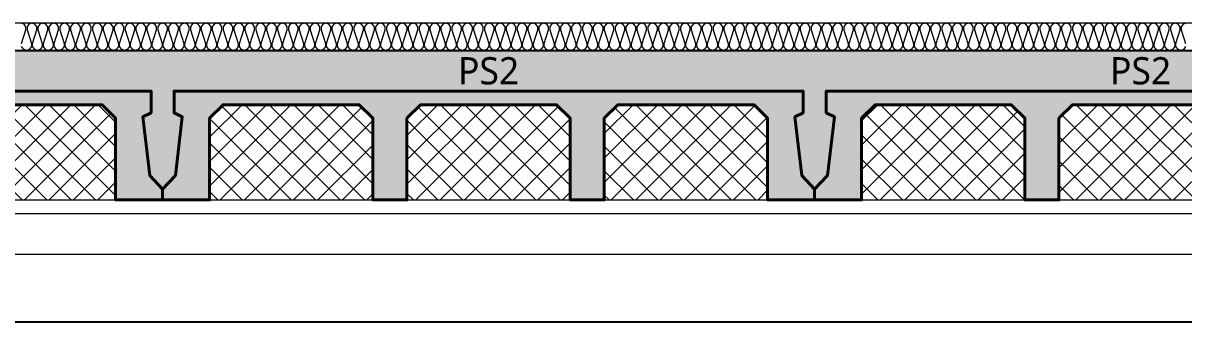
# Model space of a CAD drawing. Header units: millimetres. Extents: x 0 to 420000, y 0 to 297000.
# Drawn here: x 159061 to 163324, y 33150 to 34300 of the extents above; entities that cross this region are included whole.
import ezdxf
from ezdxf.enums import TextEntityAlignment as Align

# ---------------------------------------------------------------- set-up
doc = ezdxf.new("R2010")
doc.units = ezdxf.units.MM
doc.linetypes.add('0731_main_plan$0$form_$0$y-Landschaft$0$_$1$20120914_Verkehrsflächen_Grün$0$20120628_xref - Gammel$1$3_H-GL_F1_U3 - Default$0${ Offset Lines }', pattern=[0])
doc.linetypes.add('CEN', pattern=[62, 60, -1, 0, -1])
for name, color, linetype, lineweight in [('A-AXIS-LINE', 1, 'CEN', 15), ('A-CONC-LIN1', 2, 'Continuous', 40), ('A-CONC-LIN2', 7, 'Continuous', 25), ('A-ELEV-LIN2', 7, 'Continuous', 25), ('A-XXXX-INSL1', 15, 'Continuous', 18), ('A-XXXX-INSL2', 8, 'Continuous', 18)]:
    doc.layers.add(name, color=color, linetype=linetype, lineweight=lineweight)
doc.layers.add('A-CONC-SOLD', color=253, linetype='CEN')
doc.layers.add('A-XXXX-NPLT', color=144, linetype='Continuous', lineweight=15, plot=False)
doc.styles.add('맑은고딕', font='')
doc.styles.get('맑은고딕').set_extended_font_data('Malgun Gothic')

# ---------------------------------------------------------------- blocks, each defined once
blk = doc.blocks.new('axis(211208)')
at = {"layer": 'A-AXIS-LINE', "ltscale": 1000}
blk.add_line((4631788.1, -432118.7), (4955413.1, -432118.7), dxfattribs=at)
blk = doc.blocks.new('PS2')
at = {"layer": 'A-CONC-SOLD'}
h = blk.add_hatch(color=256, dxfattribs=at)
h.dxf.hatch_style = 1
h.paths.add_polyline_path([(1197.5, 0), (-1197.5, 0), (-1197.5, -510), (-1150.5, -460), (-1125, -245), (-1155, -230), (-1155, -150), (1155, -150), (1155, -230), (1125, -245), (1150.5, -460), (1197.5, -510)])
h = blk.add_hatch(color=256, dxfattribs=at)
h.dxf.hatch_style = 1
h.paths.add_polyline_path([(-1150.5, -460), (-1197.5, -510), (-1197.5, -550), (-1025, -550), (-1025, -510), (-1025, -250), (-975, -200), (-475, -200), (-425, -250), (-425, -510), (-425, -550), (-300, -550), (-300, -510), (-300, -250), (-250, -200), (250, -200), (300, -250), (300, -510), (300, -550), (425, -550), (425, -510), (425, -250), (475, -200), (975, -200), (1025, -250), (1025, -510), (1025, -550), (1197.5, -550), (1197.5, -510), (1150.5, -460), (1125, -245), (1155, -230), (1155, -150), (-1155, -150), (-1155, -230), (-1125, -245)])
at = {"layer": 'A-XXXX-INSL2'}
h = blk.add_hatch(dxfattribs=at)
h.set_pattern_fill('ANSI37', color=256, scale=20)
h.set_pattern_definition([(45, (-289951.5, -41968), (-44.90128, 44.90128), []), (135, (-289951.5, -41968), (-44.90128, -44.90128), [])])
h.paths.add_polyline_path([(-975, -200), (-1025, -250), (-1025, -510), (-1025, -550), (-425, -550), (-425, -510), (-425, -250), (-475, -200)])
h.paths.add_polyline_path([(-250, -200), (-300, -250), (-300, -510), (-300, -550), (300, -550), (300, -510), (300, -250), (250, -200)])
h.paths.add_polyline_path([(425, -510), (425, -550), (1025, -550), (1025, -510), (1025, -250), (975, -200), (475, -200), (425, -250)])
at = {"layer": 'A-CONC-LIN1', "color": 2, "linetype": '0731_main_plan$0$form_$0$y-Landschaft$0$_$1$20120914_Verkehrsflächen_Grün$0$20120628_xref - Gammel$1$3_H-GL_F1_U3 - Default$0${ Offset Lines }'}
blk.add_lwpolyline([(-300, -250), (-300, -510), (-300, -510), (-300, -550), (-425, -550), (-425, -510), (-425, -510), (-425, -250), (-475, -200), (-975, -200), (-1025, -250), (-1025, -510), (-1025, -510), (-1025, -550), (-1197.5, -550), (-1197.5, -510), (-1150.5, -460), (-1125, -245), (-1155, -230), (-1155, -150), (1155, -150), (1155, -230), (1125, -245), (1150.5, -460), (1197.5, -510), (1197.5, -550), (1025, -550), (1025, -510), (1025, -510), (1025, -250), (975, -200), (475, -200), (425, -250), (425, -510), (425, -510), (425, -550), (300, -550), (300, -510), (300, -510), (300, -250), (250, -200), (-250, -200)], close=True, dxfattribs=at)
at = {"layer": 'A-CONC-LIN2'}
blk.add_line((-1197.5, 0), (1197.5, 0), dxfattribs=at)
at = {"layer": 'A-XXXX-NPLT'}
for p, q in [((-1025, -550), (-425, -550)), ((-300, -550), (300, -550)), ((425, -550), (1025, -550))]:
    blk.add_line(p, q, dxfattribs=at)
at = {"layer": 'A-XXXX-NPLT', "style": '맑은고딕'}
blk.add_text('PS2', height=100, dxfattribs=at).set_placement((0, -75), align=Align.MIDDLE)
blk = doc.blocks.new('지하2층')
at = {"layer": 'A-ELEV-LIN2'}
blk.add_line((4737823.8, -392368.7), (4727423.8, -392368.7), dxfattribs=at)
at = {"layer": 'A-XXXX-INSL1'}
blk.add_lwpolyline([(4686073.8, -391968.7), (4725973.8, -391968.7), (4725973.8, -392418.7), (4726673.8, -392418.7), (4726673.8, -391968.7), (4734973.8, -391968.7)], dxfattribs=at)
at = {"layer": 'A-XXXX-INSL2'}
blk.add_line((4758623.8, -391268.7), (4681723.8, -391268.7), dxfattribs=at)
for points in [[(4733643.8, -391268.7), (4733632.8, -391272.7), (4733625.8, -391282.7), (4733625.8, -391293.7), (4733641.8, -391343.7)], [(4733641.8, -391354.7), (4733634.8, -391364.7), (4733623.8, -391368.7), (4733612.8, -391364.7), (4733605.8, -391354.7), (4733605.8, -391343.7), (4733621.8, -391293.7), (4733621.8, -391282.7), (4733614.8, -391272.7), (4733603.8, -391268.7), (4733592.8, -391272.7), (4733585.8, -391282.7), (4733585.8, -391293.7), (4733601.8, -391343.7), (4733601.8, -391354.7), (4733594.8, -391364.7), (4733583.8, -391368.7), (4733572.8, -391364.7), (4733565.8, -391354.7), (4733565.8, -391343.7), (4733581.8, -391293.7), (4733581.8, -391282.7), (4733574.8, -391272.7), (4733563.8, -391268.7), (4733552.8, -391272.7), (4733545.8, -391282.7), (4733545.8, -391293.7), (4733561.8, -391343.7), (4733561.8, -391354.7), (4733554.8, -391364.7), (4733543.8, -391368.7), (4733532.8, -391364.7), (4733525.8, -391354.7), (4733525.8, -391343.7), (4733541.8, -391293.7), (4733541.8, -391282.7), (4733534.8, -391272.7), (4733523.8, -391268.7), (4733512.8, -391272.7), (4733505.8, -391282.7), (4733505.8, -391293.7), (4733521.8, -391343.7), (4733521.8, -391354.7), (4733514.8, -391364.7), (4733503.8, -391368.7), (4733492.8, -391364.7), (4733485.8, -391354.7), (4733485.8, -391343.7), (4733501.8, -391293.7), (4733501.8, -391282.7), (4733494.8, -391272.7), (4733483.8, -391268.7), (4733472.8, -391272.7), (4733465.8, -391282.7), (4733465.8, -391293.7), (4733481.8, -391343.7), (4733481.8, -391354.7), (4733474.8, -391364.7), (4733463.8, -391368.7), (4733452.8, -391364.7), (4733445.8, -391354.7), (4733445.8, -391343.7), (4733461.8, -391293.7), (4733461.8, -391282.7), (4733454.8, -391272.7), (4733443.8, -391268.7), (4733432.8, -391272.7), (4733425.8, -391282.7), (4733425.8, -391293.7), (4733441.8, -391343.7), (4733441.8, -391354.7), (4733434.8, -391364.7), (4733423.8, -391368.7), (4733412.8, -391364.7), (4733405.8, -391354.7), (4733405.8, -391343.7), (4733421.8, -391293.7), (4733421.8, -391282.7), (4733414.8, -391272.7), (4733403.8, -391268.7), (4733392.8, -391272.7), (4733385.8, -391282.7), (4733385.8, -391293.7), (4733401.8, -391343.7), (4733401.8, -391354.7), (4733394.8, -391364.7), (4733383.8, -391368.7), (4733372.8, -391364.7), (4733365.8, -391354.7), (4733365.8, -391343.7), (4733381.8, -391293.7), (4733381.8, -391282.7), (4733374.8, -391272.7), (4733363.8, -391268.7), (4733352.8, -391272.7), (4733345.8, -391282.7), (4733345.8, -391293.7), (4733361.8, -391343.7), (4733361.8, -391354.7), (4733354.8, -391364.7), (4733343.8, -391368.7), (4733332.8, -391364.7), (4733325.8, -391354.7), (4733325.8, -391343.7), (4733341.8, -391293.7), (4733341.8, -391282.7), (4733334.8, -391272.7), (4733323.8, -391268.7), (4733312.8, -391272.7), (4733305.8, -391282.7), (4733305.8, -391293.7), (4733321.8, -391343.7), (4733321.8, -391354.7), (4733314.8, -391364.7), (4733303.8, -391368.7), (4733292.8, -391364.7), (4733285.8, -391354.7), (4733285.8, -391343.7), (4733301.8, -391293.7), (4733301.8, -391282.7), (4733294.8, -391272.7), (4733283.8, -391268.7), (4733272.8, -391272.7), (4733265.8, -391282.7), (4733265.8, -391293.7), (4733281.8, -391343.7), (4733281.8, -391354.7), (4733274.8, -391364.7), (4733263.8, -391368.7), (4733252.8, -391364.7), (4733245.8, -391354.7), (4733245.8, -391343.7), (4733261.8, -391293.7), (4733261.8, -391282.7), (4733254.8, -391272.7), (4733243.8, -391268.7), (4733232.8, -391272.7), (4733225.8, -391282.7), (4733225.8, -391293.7), (4733241.8, -391343.7), (4733241.8, -391354.7), (4733234.8, -391364.7), (4733223.8, -391368.7), (4733212.8, -391364.7), (4733205.8, -391354.7), (4733205.8, -391343.7), (4733221.8, -391293.7), (4733221.8, -391282.7), (4733214.8, -391272.7), (4733203.8, -391268.7), (4733192.8, -391272.7), (4733185.8, -391282.7), (4733185.8, -391293.7), (4733201.8, -391343.7), (4733201.8, -391354.7), (4733194.8, -391364.7), (4733183.8, -391368.7), (4733172.8, -391364.7), (4733165.8, -391354.7), (4733165.8, -391343.7), (4733181.8, -391293.7), (4733181.8, -391282.7), (4733174.8, -391272.7), (4733163.8, -391268.7), (4733152.8, -391272.7), (4733145.8, -391282.7), (4733145.8, -391293.7), (4733161.8, -391343.7), (4733161.8, -391354.7), (4733154.8, -391364.7), (4733143.8, -391368.7), (4733132.8, -391364.7), (4733125.8, -391354.7), (4733125.8, -391343.7), (4733141.8, -391293.7), (4733141.8, -391282.7), (4733134.8, -391272.7), (4733123.8, -391268.7), (4733112.8, -391272.7), (4733105.8, -391282.7), (4733105.8, -391293.7), (4733121.8, -391343.7), (4733121.8, -391354.7), (4733114.8, -391364.7), (4733103.8, -391368.7), (4733092.8, -391364.7), (4733085.8, -391354.7), (4733085.8, -391343.7), (4733101.8, -391293.7), (4733101.8, -391282.7), (4733094.8, -391272.7), (4733083.8, -391268.7), (4733072.8, -391272.7), (4733065.8, -391282.7), (4733065.8, -391293.7), (4733081.8, -391343.7), (4733081.8, -391354.7), (4733074.8, -391364.7), (4733063.8, -391368.7), (4733052.8, -391364.7), (4733045.8, -391354.7), (4733045.8, -391343.7), (4733061.8, -391293.7), (4733061.8, -391282.7), (4733054.8, -391272.7), (4733043.8, -391268.7), (4733032.8, -391272.7), (4733025.8, -391282.7), (4733025.8, -391293.7), (4733041.8, -391343.7), (4733041.8, -391354.7), (4733034.8, -391364.7), (4733023.8, -391368.7), (4733012.8, -391364.7), (4733005.8, -391354.7), (4733005.8, -391343.7), (4733021.8, -391293.7), (4733021.8, -391282.7), (4733014.8, -391272.7), (4733003.8, -391268.7), (4732992.8, -391272.7), (4732985.8, -391282.7), (4732985.8, -391293.7), (4733001.8, -391343.7), (4733001.8, -391354.7), (4732994.8, -391364.7), (4732983.8, -391368.7), (4732972.8, -391364.7), (4732965.8, -391354.7), (4732965.8, -391343.7), (4732981.8, -391293.7), (4732981.8, -391282.7), (4732974.8, -391272.7), (4732963.8, -391268.7), (4732952.8, -391272.7), (4732945.8, -391282.7), (4732945.8, -391293.7), (4732961.8, -391343.7), (4732961.8, -391354.7), (4732954.8, -391364.7), (4732943.8, -391368.7), (4732932.8, -391364.7), (4732925.8, -391354.7), (4732925.8, -391343.7), (4732941.8, -391293.7), (4732941.8, -391282.7), (4732934.8, -391272.7), (4732923.8, -391268.7), (4732912.8, -391272.7), (4732905.8, -391282.7), (4732905.8, -391293.7), (4732921.8, -391343.7), (4732921.8, -391354.7), (4732914.8, -391364.7), (4732903.8, -391368.7), (4732892.8, -391364.7), (4732885.8, -391354.7), (4732885.8, -391343.7), (4732901.8, -391293.7), (4732901.8, -391282.7), (4732894.8, -391272.7), (4732883.8, -391268.7), (4732872.8, -391272.7), (4732865.8, -391282.7), (4732865.8, -391293.7), (4732881.8, -391343.7), (4732881.8, -391354.7), (4732874.8, -391364.7), (4732863.8, -391368.7), (4732852.8, -391364.7), (4732845.8, -391354.7), (4732845.8, -391343.7), (4732861.8, -391293.7), (4732861.8, -391282.7), (4732854.8, -391272.7), (4732843.8, -391268.7), (4732832.8, -391272.7), (4732825.8, -391282.7), (4732825.8, -391293.7), (4732841.8, -391343.7), (4732841.8, -391354.7), (4732834.8, -391364.7), (4732823.8, -391368.7), (4732812.8, -391364.7), (4732805.8, -391354.7), (4732805.8, -391343.7), (4732821.8, -391293.7), (4732821.8, -391282.7), (4732814.8, -391272.7), (4732803.8, -391268.7), (4732792.8, -391272.7), (4732785.8, -391282.7), (4732785.8, -391293.7), (4732801.8, -391343.7), (4732801.8, -391354.7), (4732794.8, -391364.7), (4732783.8, -391368.7), (4732772.8, -391364.7), (4732765.8, -391354.7), (4732765.8, -391343.7), (4732781.8, -391293.7), (4732781.8, -391282.7), (4732774.8, -391272.7), (4732763.8, -391268.7), (4732752.8, -391272.7), (4732745.8, -391282.7), (4732745.8, -391293.7), (4732761.8, -391343.7), (4732761.8, -391354.7), (4732754.8, -391364.7), (4732743.8, -391368.7), (4732732.8, -391364.7), (4732725.8, -391354.7), (4732725.8, -391343.7), (4732741.8, -391293.7), (4732741.8, -391282.7), (4732734.8, -391272.7), (4732723.8, -391268.7), (4732712.8, -391272.7), (4732705.8, -391282.7), (4732705.8, -391293.7), (4732721.8, -391343.7), (4732721.8, -391354.7), (4732714.8, -391364.7), (4732703.8, -391368.7), (4732692.8, -391364.7), (4732685.8, -391354.7), (4732685.8, -391343.7), (4732701.8, -391293.7), (4732701.8, -391282.7), (4732694.8, -391272.7), (4732683.8, -391268.7), (4732672.8, -391272.7), (4732665.8, -391282.7), (4732665.8, -391293.7), (4732681.8, -391343.7), (4732681.8, -391354.7), (4732674.8, -391364.7), (4732663.8, -391368.7), (4732652.8, -391364.7), (4732645.8, -391354.7), (4732645.8, -391343.7), (4732661.8, -391293.7), (4732661.8, -391282.7), (4732654.8, -391272.7), (4732643.8, -391268.7), (4732632.8, -391272.7), (4732625.8, -391282.7), (4732625.8, -391293.7), (4732641.8, -391343.7), (4732641.8, -391354.7), (4732634.8, -391364.7), (4732623.8, -391368.7), (4732612.8, -391364.7), (4732605.8, -391354.7), (4732605.8, -391343.7), (4732621.8, -391293.7), (4732621.8, -391282.7), (4732614.8, -391272.7), (4732603.8, -391268.7), (4732592.8, -391272.7), (4732585.8, -391282.7), (4732585.8, -391293.7), (4732601.8, -391343.7), (4732601.8, -391354.7), (4732594.8, -391364.7), (4732583.8, -391368.7), (4732572.8, -391364.7), (4732565.8, -391354.7), (4732565.8, -391343.7), (4732581.8, -391293.7), (4732581.8, -391282.7), (4732574.8, -391272.7), (4732563.8, -391268.7), (4732552.8, -391272.7), (4732545.8, -391282.7), (4732545.8, -391293.7), (4732561.8, -391343.7), (4732561.8, -391354.7), (4732554.8, -391364.7), (4732543.8, -391368.7), (4732532.8, -391364.7), (4732525.8, -391354.7), (4732525.8, -391343.7), (4732541.8, -391293.7), (4732541.8, -391282.7), (4732534.8, -391272.7), (4732523.8, -391268.7), (4732512.8, -391272.7), (4732505.8, -391282.7), (4732505.8, -391293.7), (4732521.8, -391343.7), (4732521.8, -391354.7), (4732514.8, -391364.7), (4732503.8, -391368.7), (4732492.8, -391364.7), (4732485.8, -391354.7), (4732485.8, -391343.7), (4732501.8, -391293.7), (4732501.8, -391282.7), (4732494.8, -391272.7), (4732483.8, -391268.7), (4732472.8, -391272.7), (4732465.8, -391282.7), (4732465.8, -391293.7), (4732481.8, -391343.7), (4732481.8, -391354.7), (4732474.8, -391364.7), (4732463.8, -391368.7), (4732452.8, -391364.7), (4732445.8, -391354.7), (4732445.8, -391343.7), (4732461.8, -391293.7), (4732461.8, -391282.7), (4732454.8, -391272.7), (4732443.8, -391268.7), (4732432.8, -391272.7), (4732425.8, -391282.7), (4732425.8, -391293.7), (4732441.8, -391343.7), (4732441.8, -391354.7), (4732434.8, -391364.7), (4732423.8, -391368.7), (4732412.8, -391364.7), (4732405.8, -391354.7), (4732405.8, -391343.7), (4732421.8, -391293.7), (4732421.8, -391282.7), (4732414.8, -391272.7), (4732403.8, -391268.7), (4732392.8, -391272.7), (4732385.8, -391282.7), (4732385.8, -391293.7), (4732401.8, -391343.7), (4732401.8, -391354.7), (4732394.8, -391364.7), (4732383.8, -391368.7), (4732372.8, -391364.7), (4732365.8, -391354.7), (4732365.8, -391343.7), (4732381.8, -391293.7), (4732381.8, -391282.7), (4732374.8, -391272.7), (4732363.8, -391268.7), (4732352.8, -391272.7), (4732345.8, -391282.7), (4732345.8, -391293.7), (4732361.8, -391343.7), (4732361.8, -391354.7), (4732354.8, -391364.7), (4732343.8, -391368.7), (4732332.8, -391364.7), (4732325.8, -391354.7), (4732325.8, -391343.7), (4732341.8, -391293.7), (4732341.8, -391282.7), (4732334.8, -391272.7), (4732323.8, -391268.7), (4732312.8, -391272.7), (4732305.8, -391282.7), (4732305.8, -391293.7), (4732321.8, -391343.7), (4732321.8, -391354.7), (4732314.8, -391364.7), (4732303.8, -391368.7), (4732292.8, -391364.7), (4732285.8, -391354.7), (4732285.8, -391343.7), (4732301.8, -391293.7), (4732301.8, -391282.7), (4732294.8, -391272.7), (4732283.8, -391268.7), (4732272.8, -391272.7), (4732265.8, -391282.7), (4732265.8, -391293.7), (4732281.8, -391343.7), (4732281.8, -391354.7), (4732274.8, -391364.7), (4732263.8, -391368.7), (4732252.8, -391364.7), (4732245.8, -391354.7), (4732245.8, -391343.7), (4732261.8, -391293.7), (4732261.8, -391282.7), (4732254.8, -391272.7), (4732243.8, -391268.7), (4732232.8, -391272.7), (4732225.8, -391282.7), (4732225.8, -391293.7), (4732241.8, -391343.7), (4732241.8, -391354.7), (4732234.8, -391364.7), (4732223.8, -391368.7), (4732212.8, -391364.7), (4732205.8, -391354.7), (4732205.8, -391343.7), (4732221.8, -391293.7), (4732221.8, -391282.7), (4732214.8, -391272.7), (4732203.8, -391268.7), (4732192.8, -391272.7), (4732185.8, -391282.7), (4732185.8, -391293.7), (4732201.8, -391343.7), (4732201.8, -391354.7), (4732194.8, -391364.7), (4732183.8, -391368.7), (4732172.8, -391364.7), (4732165.8, -391354.7), (4732165.8, -391343.7), (4732181.8, -391293.7), (4732181.8, -391282.7), (4732174.8, -391272.7), (4732163.8, -391268.7), (4732152.8, -391272.7), (4732145.8, -391282.7), (4732145.8, -391293.7), (4732161.8, -391343.7), (4732161.8, -391354.7), (4732154.8, -391364.7), (4732143.8, -391368.7), (4732132.8, -391364.7), (4732125.8, -391354.7), (4732125.8, -391343.7), (4732141.8, -391293.7), (4732141.8, -391282.7), (4732134.8, -391272.7), (4732123.8, -391268.7), (4732112.8, -391272.7), (4732105.8, -391282.7), (4732105.8, -391293.7), (4732121.8, -391343.7), (4732121.8, -391354.7), (4732114.8, -391364.7), (4732103.8, -391368.7), (4732092.8, -391364.7), (4732085.8, -391354.7), (4732085.8, -391343.7), (4732101.8, -391293.7), (4732101.8, -391282.7), (4732094.8, -391272.7), (4732083.8, -391268.7), (4732072.8, -391272.7), (4732065.8, -391282.7), (4732065.8, -391293.7), (4732081.8, -391343.7), (4732081.8, -391354.7), (4732074.8, -391364.7), (4732063.8, -391368.7), (4732052.8, -391364.7), (4732045.8, -391354.7), (4732045.8, -391343.7), (4732061.8, -391293.7), (4732061.8, -391282.7), (4732054.8, -391272.7), (4732043.8, -391268.7), (4732032.8, -391272.7), (4732025.8, -391282.7), (4732025.8, -391293.7), (4732041.8, -391343.7), (4732041.8, -391354.7), (4732034.8, -391364.7), (4732023.8, -391368.7), (4732012.8, -391364.7), (4732005.8, -391354.7), (4732005.8, -391343.7), (4732021.8, -391293.7), (4732021.8, -391282.7), (4732014.8, -391272.7), (4732003.8, -391268.7), (4731992.8, -391272.7), (4731985.8, -391282.7), (4731985.8, -391293.7), (4732001.8, -391343.7), (4732001.8, -391354.7), (4731994.8, -391364.7), (4731983.8, -391368.7), (4731972.8, -391364.7), (4731965.8, -391354.7), (4731965.8, -391343.7), (4731981.8, -391293.7), (4731981.8, -391282.7), (4731974.8, -391272.7), (4731963.8, -391268.7), (4731952.8, -391272.7), (4731945.8, -391282.7), (4731945.8, -391293.7), (4731961.8, -391343.7), (4731961.8, -391354.7), (4731954.8, -391364.7), (4731943.8, -391368.7), (4731932.8, -391364.7), (4731925.8, -391354.7), (4731925.8, -391343.7), (4731941.8, -391293.7), (4731941.8, -391282.7), (4731934.8, -391272.7), (4731923.8, -391268.7), (4731912.8, -391272.7), (4731905.8, -391282.7), (4731905.8, -391293.7), (4731921.8, -391343.7), (4731921.8, -391354.7), (4731914.8, -391364.7), (4731903.8, -391368.7), (4731892.8, -391364.7), (4731885.8, -391354.7), (4731885.8, -391343.7), (4731901.8, -391293.7), (4731901.8, -391282.7), (4731894.8, -391272.7), (4731883.8, -391268.7), (4731872.8, -391272.7), (4731865.8, -391282.7), (4731865.8, -391293.7), (4731881.8, -391343.7), (4731881.8, -391354.7), (4731874.8, -391364.7), (4731863.8, -391368.7), (4731852.8, -391364.7), (4731845.8, -391354.7), (4731845.8, -391343.7), (4731861.8, -391293.7), (4731861.8, -391282.7), (4731854.8, -391272.7), (4731843.8, -391268.7), (4731832.8, -391272.7), (4731825.8, -391282.7), (4731825.8, -391293.7), (4731841.8, -391343.7), (4731841.8, -391354.7), (4731834.8, -391364.7), (4731823.8, -391368.7), (4731812.8, -391364.7), (4731805.8, -391354.7), (4731805.8, -391343.7), (4731821.8, -391293.7), (4731821.8, -391282.7), (4731814.8, -391272.7), (4731803.8, -391268.7), (4731792.8, -391272.7), (4731785.8, -391282.7), (4731785.8, -391293.7), (4731801.8, -391343.7), (4731801.8, -391354.7), (4731794.8, -391364.7), (4731783.8, -391368.7), (4731772.8, -391364.7), (4731765.8, -391354.7), (4731765.8, -391343.7), (4731781.8, -391293.7), (4731781.8, -391282.7), (4731774.8, -391272.7), (4731763.8, -391268.7), (4731752.8, -391272.7), (4731745.8, -391282.7), (4731745.8, -391293.7), (4731761.8, -391343.7), (4731761.8, -391354.7), (4731754.8, -391364.7), (4731743.8, -391368.7), (4731732.8, -391364.7), (4731725.8, -391354.7), (4731725.8, -391343.7), (4731741.8, -391293.7), (4731741.8, -391282.7), (4731734.8, -391272.7), (4731723.8, -391268.7), (4731712.8, -391272.7), (4731705.8, -391282.7), (4731705.8, -391293.7), (4731721.8, -391343.7), (4731721.8, -391354.7), (4731714.8, -391364.7), (4731703.8, -391368.7), (4731692.8, -391364.7), (4731685.8, -391354.7), (4731685.8, -391343.7), (4731701.8, -391293.7), (4731701.8, -391282.7), (4731694.8, -391272.7), (4731683.8, -391268.7), (4731672.8, -391272.7), (4731665.8, -391282.7), (4731665.8, -391293.7), (4731681.8, -391343.7), (4731681.8, -391354.7), (4731674.8, -391364.7), (4731663.8, -391368.7), (4731652.8, -391364.7), (4731645.8, -391354.7), (4731645.8, -391343.7), (4731661.8, -391293.7), (4731661.8, -391282.7), (4731654.8, -391272.7), (4731643.8, -391268.7), (4731632.8, -391272.7), (4731625.8, -391282.7), (4731625.8, -391293.7), (4731641.8, -391343.7), (4731641.8, -391354.7), (4731634.8, -391364.7), (4731623.8, -391368.7), (4731612.8, -391364.7), (4731605.8, -391354.7), (4731605.8, -391343.7), (4731621.8, -391293.7), (4731621.8, -391282.7), (4731614.8, -391272.7), (4731603.8, -391268.7), (4731592.8, -391272.7), (4731585.8, -391282.7), (4731585.8, -391293.7), (4731601.8, -391343.7), (4731601.8, -391354.7), (4731594.8, -391364.7), (4731583.8, -391368.7), (4731572.8, -391364.7), (4731565.8, -391354.7), (4731565.8, -391343.7), (4731581.8, -391293.7), (4731581.8, -391282.7), (4731574.8, -391272.7), (4731563.8, -391268.7), (4731552.8, -391272.7), (4731545.8, -391282.7), (4731545.8, -391293.7), (4731561.8, -391343.7), (4731561.8, -391354.7), (4731554.8, -391364.7), (4731543.8, -391368.7), (4731532.8, -391364.7), (4731525.8, -391354.7), (4731525.8, -391343.7), (4731541.8, -391293.7), (4731541.8, -391282.7), (4731534.8, -391272.7), (4731523.8, -391268.7), (4731512.8, -391272.7), (4731505.8, -391282.7), (4731505.8, -391293.7), (4731521.8, -391343.7), (4731521.8, -391354.7), (4731514.8, -391364.7), (4731503.8, -391368.7), (4731492.8, -391364.7), (4731485.8, -391354.7), (4731485.8, -391343.7), (4731501.8, -391293.7), (4731501.8, -391282.7), (4731494.8, -391272.7), (4731483.8, -391268.7), (4731472.8, -391272.7), (4731465.8, -391282.7), (4731465.8, -391293.7), (4731481.8, -391343.7), (4731481.8, -391354.7), (4731474.8, -391364.7), (4731463.8, -391368.7), (4731452.8, -391364.7), (4731445.8, -391354.7), (4731445.8, -391343.7), (4731461.8, -391293.7), (4731461.8, -391282.7), (4731454.8, -391272.7), (4731443.8, -391268.7), (4731432.8, -391272.7), (4731425.8, -391282.7), (4731425.8, -391293.7), (4731441.8, -391343.7), (4731441.8, -391354.7), (4731434.8, -391364.7), (4731423.8, -391368.7), (4731412.8, -391364.7), (4731405.8, -391354.7), (4731405.8, -391343.7), (4731421.8, -391293.7), (4731421.8, -391282.7), (4731414.8, -391272.7), (4731403.8, -391268.7), (4731392.8, -391272.7), (4731385.8, -391282.7), (4731385.8, -391293.7), (4731401.8, -391343.7), (4731401.8, -391354.7), (4731394.8, -391364.7), (4731383.8, -391368.7), (4731372.8, -391364.7), (4731365.8, -391354.7), (4731365.8, -391343.7), (4731381.8, -391293.7), (4731381.8, -391282.7), (4731374.8, -391272.7), (4731363.8, -391268.7), (4731352.8, -391272.7), (4731345.8, -391282.7), (4731345.8, -391293.7), (4731361.8, -391343.7), (4731361.8, -391354.7), (4731354.8, -391364.7), (4731343.8, -391368.7), (4731332.8, -391364.7), (4731325.8, -391354.7), (4731325.8, -391343.7), (4731341.8, -391293.7), (4731341.8, -391282.7), (4731334.8, -391272.7), (4731323.8, -391268.7), (4731312.8, -391272.7), (4731305.8, -391282.7), (4731305.8, -391293.7), (4731321.8, -391343.7), (4731321.8, -391354.7), (4731314.8, -391364.7), (4731303.8, -391368.7), (4731292.8, -391364.7), (4731285.8, -391354.7), (4731285.8, -391343.7), (4731301.8, -391293.7), (4731301.8, -391282.7), (4731294.8, -391272.7), (4731283.8, -391268.7), (4731272.8, -391272.7), (4731265.8, -391282.7), (4731265.8, -391293.7), (4731281.8, -391343.7), (4731281.8, -391354.7), (4731274.8, -391364.7), (4731263.8, -391368.7), (4731252.8, -391364.7), (4731245.8, -391354.7), (4731245.8, -391343.7), (4731261.8, -391293.7), (4731261.8, -391282.7), (4731254.8, -391272.7), (4731243.8, -391268.7), (4731232.8, -391272.7), (4731225.8, -391282.7), (4731225.8, -391293.7), (4731241.8, -391343.7), (4731241.8, -391354.7), (4731234.8, -391364.7), (4731223.8, -391368.7), (4731212.8, -391364.7), (4731205.8, -391354.7), (4731205.8, -391343.7), (4731221.8, -391293.7), (4731221.8, -391282.7), (4731214.8, -391272.7), (4731203.8, -391268.7), (4731192.8, -391272.7), (4731185.8, -391282.7), (4731185.8, -391293.7), (4731201.8, -391343.7), (4731201.8, -391354.7), (4731194.8, -391364.7), (4731183.8, -391368.7), (4731172.8, -391364.7), (4731165.8, -391354.7), (4731165.8, -391343.7), (4731181.8, -391293.7), (4731181.8, -391282.7), (4731174.8, -391272.7), (4731163.8, -391268.7), (4731152.8, -391272.7), (4731145.8, -391282.7), (4731145.8, -391293.7), (4731161.8, -391343.7), (4731161.8, -391354.7), (4731154.8, -391364.7), (4731143.8, -391368.7), (4731132.8, -391364.7), (4731125.8, -391354.7), (4731125.8, -391343.7), (4731141.8, -391293.7), (4731141.8, -391282.7), (4731134.8, -391272.7), (4731123.8, -391268.7), (4731112.8, -391272.7), (4731105.8, -391282.7), (4731105.8, -391293.7), (4731121.8, -391343.7), (4731121.8, -391354.7), (4731114.8, -391364.7), (4731103.8, -391368.7), (4731092.8, -391364.7), (4731085.8, -391354.7), (4731085.8, -391343.7), (4731101.8, -391293.7), (4731101.8, -391282.7), (4731094.8, -391272.7), (4731083.8, -391268.7), (4731072.8, -391272.7), (4731065.8, -391282.7), (4731065.8, -391293.7), (4731081.8, -391343.7), (4731081.8, -391354.7), (4731074.8, -391364.7), (4731063.8, -391368.7), (4731052.8, -391364.7), (4731045.8, -391354.7), (4731045.8, -391343.7), (4731061.8, -391293.7), (4731061.8, -391282.7), (4731054.8, -391272.7), (4731043.8, -391268.7), (4731032.8, -391272.7), (4731025.8, -391282.7), (4731025.8, -391293.7), (4731041.8, -391343.7), (4731041.8, -391354.7), (4731034.8, -391364.7), (4731023.8, -391368.7), (4731012.8, -391364.7), (4731005.8, -391354.7), (4731005.8, -391343.7), (4731021.8, -391293.7), (4731021.8, -391282.7), (4731014.8, -391272.7), (4731003.8, -391268.7), (4730992.8, -391272.7), (4730985.8, -391282.7), (4730985.8, -391293.7), (4731001.8, -391343.7), (4731001.8, -391354.7), (4730994.8, -391364.7), (4730983.8, -391368.7), (4730972.8, -391364.7), (4730965.8, -391354.7), (4730965.8, -391343.7), (4730981.8, -391293.7), (4730981.8, -391282.7), (4730974.8, -391272.7), (4730963.8, -391268.7), (4730952.8, -391272.7), (4730945.8, -391282.7), (4730945.8, -391293.7), (4730961.8, -391343.7), (4730961.8, -391354.7), (4730954.8, -391364.7), (4730943.8, -391368.7), (4730932.8, -391364.7), (4730925.8, -391354.7), (4730925.8, -391343.7), (4730941.8, -391293.7), (4730941.8, -391282.7), (4730934.8, -391272.7), (4730923.8, -391268.7), (4730912.8, -391272.7), (4730905.8, -391282.7), (4730905.8, -391293.7), (4730921.8, -391343.7), (4730921.8, -391354.7), (4730914.8, -391364.7), (4730903.8, -391368.7), (4730892.8, -391364.7), (4730885.8, -391354.7), (4730885.8, -391343.7), (4730901.8, -391293.7), (4730901.8, -391282.7), (4730894.8, -391272.7), (4730883.8, -391268.7), (4730872.8, -391272.7), (4730865.8, -391282.7), (4730865.8, -391293.7), (4730881.8, -391343.7), (4730881.8, -391354.7), (4730874.8, -391364.7), (4730863.8, -391368.7), (4730852.8, -391364.7), (4730845.8, -391354.7), (4730845.8, -391343.7), (4730861.8, -391293.7), (4730861.8, -391282.7), (4730854.8, -391272.7), (4730843.8, -391268.7), (4730832.8, -391272.7), (4730825.8, -391282.7), (4730825.8, -391293.7), (4730841.8, -391343.7), (4730841.8, -391354.7), (4730834.8, -391364.7), (4730823.8, -391368.7), (4730812.8, -391364.7), (4730805.8, -391354.7), (4730805.8, -391343.7), (4730821.8, -391293.7), (4730821.8, -391282.7), (4730814.8, -391272.7), (4730803.8, -391268.7), (4730792.8, -391272.7), (4730785.8, -391282.7), (4730785.8, -391293.7), (4730801.8, -391343.7), (4730801.8, -391354.7), (4730794.8, -391364.7), (4730783.8, -391368.7), (4730772.8, -391364.7), (4730765.8, -391354.7), (4730765.8, -391343.7), (4730781.8, -391293.7), (4730781.8, -391282.7), (4730774.8, -391272.7), (4730763.8, -391268.7), (4730752.8, -391272.7), (4730745.8, -391282.7), (4730745.8, -391293.7), (4730761.8, -391343.7), (4730761.8, -391354.7), (4730754.8, -391364.7), (4730743.8, -391368.7), (4730732.8, -391364.7), (4730725.8, -391354.7), (4730725.8, -391343.7), (4730741.8, -391293.7), (4730741.8, -391282.7), (4730734.8, -391272.7), (4730723.8, -391268.7), (4730712.8, -391272.7), (4730705.8, -391282.7), (4730705.8, -391293.7), (4730721.8, -391343.7), (4730721.8, -391354.7), (4730714.8, -391364.7), (4730703.8, -391368.7), (4730692.8, -391364.7), (4730685.8, -391354.7), (4730685.8, -391343.7), (4730701.8, -391293.7), (4730701.8, -391282.7), (4730694.8, -391272.7), (4730683.8, -391268.7), (4730672.8, -391272.7), (4730665.8, -391282.7), (4730665.8, -391293.7), (4730681.8, -391343.7), (4730681.8, -391354.7), (4730674.8, -391364.7), (4730663.8, -391368.7), (4730652.8, -391364.7), (4730645.8, -391354.7), (4730645.8, -391343.7), (4730661.8, -391293.7), (4730661.8, -391282.7), (4730654.8, -391272.7), (4730643.8, -391268.7), (4730632.8, -391272.7), (4730625.8, -391282.7), (4730625.8, -391293.7), (4730641.8, -391343.7), (4730641.8, -391354.7), (4730634.8, -391364.7), (4730623.8, -391368.7), (4730612.8, -391364.7), (4730605.8, -391354.7), (4730605.8, -391343.7), (4730621.8, -391293.7), (4730621.8, -391282.7), (4730614.8, -391272.7), (4730603.8, -391268.7), (4730592.8, -391272.7), (4730585.8, -391282.7), (4730585.8, -391293.7), (4730601.8, -391343.7), (4730601.8, -391354.7), (4730594.8, -391364.7), (4730583.8, -391368.7), (4730572.8, -391364.7), (4730565.8, -391354.7), (4730565.8, -391343.7), (4730581.8, -391293.7), (4730581.8, -391282.7), (4730574.8, -391272.7), (4730563.8, -391268.7), (4730552.8, -391272.7), (4730545.8, -391282.7), (4730545.8, -391293.7), (4730561.8, -391343.7), (4730561.8, -391354.7), (4730554.8, -391364.7), (4730543.8, -391368.7), (4730532.8, -391364.7), (4730525.8, -391354.7), (4730525.8, -391343.7), (4730541.8, -391293.7), (4730541.8, -391282.7), (4730534.8, -391272.7), (4730523.8, -391268.7), (4730512.8, -391272.7), (4730505.8, -391282.7), (4730505.8, -391293.7), (4730521.8, -391343.7), (4730521.8, -391354.7), (4730514.8, -391364.7), (4730503.8, -391368.7), (4730492.8, -391364.7), (4730485.8, -391354.7), (4730485.8, -391343.7), (4730501.8, -391293.7), (4730501.8, -391282.7), (4730494.8, -391272.7), (4730483.8, -391268.7), (4730472.8, -391272.7), (4730465.8, -391282.7), (4730465.8, -391293.7), (4730481.8, -391343.7), (4730481.8, -391354.7), (4730474.8, -391364.7), (4730463.8, -391368.7), (4730452.8, -391364.7), (4730445.8, -391354.7), (4730445.8, -391343.7), (4730461.8, -391293.7), (4730461.8, -391282.7), (4730454.8, -391272.7), (4730443.8, -391268.7), (4730432.8, -391272.7), (4730425.8, -391282.7), (4730425.8, -391293.7), (4730441.8, -391343.7), (4730441.8, -391354.7), (4730434.8, -391364.7), (4730423.8, -391368.7), (4730412.8, -391364.7), (4730405.8, -391354.7), (4730405.8, -391343.7), (4730421.8, -391293.7), (4730421.8, -391282.7), (4730414.8, -391272.7), (4730403.8, -391268.7), (4730392.8, -391272.7), (4730385.8, -391282.7), (4730385.8, -391293.7), (4730401.8, -391343.7), (4730401.8, -391354.7), (4730394.8, -391364.7), (4730383.8, -391368.7), (4730372.8, -391364.7), (4730365.8, -391354.7), (4730365.8, -391343.7), (4730381.8, -391293.7), (4730381.8, -391282.7), (4730374.8, -391272.7), (4730363.8, -391268.7), (4730352.8, -391272.7), (4730345.8, -391282.7), (4730345.8, -391293.7), (4730361.8, -391343.7), (4730361.8, -391354.7), (4730354.8, -391364.7), (4730343.8, -391368.7), (4730332.8, -391364.7), (4730325.8, -391354.7), (4730325.8, -391343.7), (4730341.8, -391293.7), (4730341.8, -391282.7), (4730334.8, -391272.7), (4730323.8, -391268.7), (4730312.8, -391272.7), (4730305.8, -391282.7), (4730305.8, -391293.7), (4730321.8, -391343.7), (4730321.8, -391354.7), (4730314.8, -391364.7), (4730303.8, -391368.7), (4730292.8, -391364.7), (4730285.8, -391354.7), (4730285.8, -391343.7), (4730301.8, -391293.7), (4730301.8, -391282.7), (4730294.8, -391272.7), (4730283.8, -391268.7), (4730272.8, -391272.7), (4730265.8, -391282.7), (4730265.8, -391293.7), (4730281.8, -391343.7), (4730281.8, -391354.7), (4730274.8, -391364.7), (4730263.8, -391368.7), (4730252.8, -391364.7), (4730245.8, -391354.7), (4730245.8, -391343.7), (4730261.8, -391293.7), (4730261.8, -391282.7), (4730254.8, -391272.7), (4730243.8, -391268.7), (4730232.8, -391272.7), (4730225.8, -391282.7), (4730225.8, -391293.7), (4730241.8, -391343.7), (4730241.8, -391354.7), (4730234.8, -391364.7), (4730223.8, -391368.7), (4730212.8, -391364.7), (4730205.8, -391354.7), (4730205.8, -391343.7), (4730221.8, -391293.7), (4730221.8, -391282.7), (4730214.8, -391272.7), (4730203.8, -391268.7), (4730192.8, -391272.7), (4730185.8, -391282.7), (4730185.8, -391293.7), (4730201.8, -391343.7), (4730201.8, -391354.7), (4730194.8, -391364.7), (4730183.8, -391368.7), (4730172.8, -391364.7), (4730165.8, -391354.7), (4730165.8, -391343.7), (4730181.8, -391293.7), (4730181.8, -391282.7), (4730174.8, -391272.7), (4730163.8, -391268.7), (4730152.8, -391272.7), (4730145.8, -391282.7), (4730145.8, -391293.7), (4730161.8, -391343.7), (4730161.8, -391354.7), (4730154.8, -391364.7), (4730143.8, -391368.7), (4730132.8, -391364.7), (4730125.8, -391354.7), (4730125.8, -391343.7), (4730141.8, -391293.7), (4730141.8, -391282.7), (4730134.8, -391272.7), (4730123.8, -391268.7), (4730112.8, -391272.7), (4730105.8, -391282.7), (4730105.8, -391293.7), (4730121.8, -391343.7), (4730121.8, -391354.7), (4730114.8, -391364.7), (4730103.8, -391368.7), (4730092.8, -391364.7), (4730085.8, -391354.7), (4730085.8, -391343.7), (4730101.8, -391293.7), (4730101.8, -391282.7), (4730094.8, -391272.7), (4730083.8, -391268.7), (4730072.8, -391272.7), (4730065.8, -391282.7), (4730065.8, -391293.7), (4730081.8, -391343.7), (4730081.8, -391354.7), (4730074.8, -391364.7), (4730063.8, -391368.7), (4730052.8, -391364.7), (4730045.8, -391354.7), (4730045.8, -391343.7), (4730061.8, -391293.7), (4730061.8, -391282.7), (4730054.8, -391272.7), (4730043.8, -391268.7), (4730032.8, -391272.7), (4730025.8, -391282.7), (4730025.8, -391293.7), (4730041.8, -391343.7), (4730041.8, -391354.7), (4730034.8, -391364.7), (4730023.8, -391368.7), (4730012.8, -391364.7), (4730005.8, -391354.7), (4730005.8, -391343.7), (4730021.8, -391293.7), (4730021.8, -391282.7), (4730014.8, -391272.7), (4730003.8, -391268.7), (4729992.8, -391272.7), (4729985.8, -391282.7), (4729985.8, -391293.7), (4730001.8, -391343.7), (4730001.8, -391354.7), (4729994.8, -391364.7), (4729983.8, -391368.7), (4729972.8, -391364.7), (4729965.8, -391354.7), (4729965.8, -391343.7), (4729981.8, -391293.7), (4729981.8, -391282.7), (4729974.8, -391272.7), (4729963.8, -391268.7), (4729952.8, -391272.7), (4729945.8, -391282.7), (4729945.8, -391293.7), (4729961.8, -391343.7), (4729961.8, -391354.7), (4729954.8, -391364.7), (4729943.8, -391368.7), (4729932.8, -391364.7), (4729925.8, -391354.7), (4729925.8, -391343.7), (4729941.8, -391293.7), (4729941.8, -391282.7), (4729934.8, -391272.7), (4729923.8, -391268.7), (4729912.8, -391272.7), (4729905.8, -391282.7), (4729905.8, -391293.7), (4729921.8, -391343.7), (4729921.8, -391354.7), (4729914.8, -391364.7), (4729903.8, -391368.7), (4729892.8, -391364.7), (4729885.8, -391354.7), (4729885.8, -391343.7), (4729901.8, -391293.7), (4729901.8, -391282.7), (4729894.8, -391272.7), (4729883.8, -391268.7), (4729872.8, -391272.7), (4729865.8, -391282.7), (4729865.8, -391293.7), (4729881.8, -391343.7), (4729881.8, -391354.7), (4729874.8, -391364.7), (4729863.8, -391368.7), (4729852.8, -391364.7), (4729845.8, -391354.7), (4729845.8, -391343.7), (4729861.8, -391293.7), (4729861.8, -391282.7), (4729854.8, -391272.7), (4729843.8, -391268.7), (4729832.8, -391272.7), (4729825.8, -391282.7), (4729825.8, -391293.7), (4729841.8, -391343.7), (4729841.8, -391354.7), (4729834.8, -391364.7), (4729823.8, -391368.7), (4729812.8, -391364.7), (4729805.8, -391354.7), (4729805.8, -391343.7), (4729821.8, -391293.7), (4729821.8, -391282.7), (4729814.8, -391272.7), (4729803.8, -391268.7), (4729792.8, -391272.7), (4729785.8, -391282.7), (4729785.8, -391293.7), (4729801.8, -391343.7), (4729801.8, -391354.7), (4729794.8, -391364.7), (4729783.8, -391368.7), (4729772.8, -391364.7), (4729765.8, -391354.7), (4729765.8, -391343.7), (4729781.8, -391293.7), (4729781.8, -391282.7), (4729774.8, -391272.7), (4729763.8, -391268.7), (4729752.8, -391272.7), (4729745.8, -391282.7), (4729745.8, -391293.7), (4729761.8, -391343.7), (4729761.8, -391354.7), (4729754.8, -391364.7), (4729743.8, -391368.7), (4729732.8, -391364.7), (4729725.8, -391354.7), (4729725.8, -391343.7), (4729741.8, -391293.7), (4729741.8, -391282.7), (4729734.8, -391272.7), (4729723.8, -391268.7), (4729712.8, -391272.7), (4729705.8, -391282.7), (4729705.8, -391293.7), (4729721.8, -391343.7), (4729721.8, -391354.7), (4729714.8, -391364.7), (4729703.8, -391368.7), (4729692.8, -391364.7), (4729685.8, -391354.7), (4729685.8, -391343.7), (4729701.8, -391293.7), (4729701.8, -391282.7), (4729694.8, -391272.7), (4729683.8, -391268.7), (4729672.8, -391272.7), (4729665.8, -391282.7), (4729665.8, -391293.7), (4729681.8, -391343.7), (4729681.8, -391354.7), (4729674.8, -391364.7), (4729663.8, -391368.7), (4729652.8, -391364.7), (4729645.8, -391354.7), (4729645.8, -391343.7), (4729661.8, -391293.7), (4729661.8, -391282.7), (4729654.8, -391272.7), (4729643.8, -391268.7), (4729632.8, -391272.7), (4729625.8, -391282.7), (4729625.8, -391293.7), (4729641.8, -391343.7), (4729641.8, -391354.7), (4729634.8, -391364.7), (4729623.8, -391368.7), (4729612.8, -391364.7), (4729605.8, -391354.7), (4729605.8, -391343.7), (4729621.8, -391293.7), (4729621.8, -391282.7), (4729614.8, -391272.7), (4729603.8, -391268.7), (4729592.8, -391272.7), (4729585.8, -391282.7), (4729585.8, -391293.7), (4729601.8, -391343.7), (4729601.8, -391354.7), (4729594.8, -391364.7), (4729583.8, -391368.7), (4729572.8, -391364.7), (4729565.8, -391354.7), (4729565.8, -391343.7), (4729581.8, -391293.7), (4729581.8, -391282.7), (4729574.8, -391272.7), (4729563.8, -391268.7), (4729552.8, -391272.7), (4729545.8, -391282.7), (4729545.8, -391293.7), (4729561.8, -391343.7), (4729561.8, -391354.7), (4729554.8, -391364.7), (4729543.8, -391368.7), (4729532.8, -391364.7), (4729525.8, -391354.7), (4729525.8, -391343.7), (4729541.8, -391293.7), (4729541.8, -391282.7), (4729534.8, -391272.7), (4729523.8, -391268.7), (4729512.8, -391272.7), (4729505.8, -391282.7), (4729505.8, -391293.7), (4729521.8, -391343.7), (4729521.8, -391354.7), (4729514.8, -391364.7), (4729503.8, -391368.7), (4729492.8, -391364.7), (4729485.8, -391354.7), (4729485.8, -391343.7), (4729501.8, -391293.7), (4729501.8, -391282.7), (4729494.8, -391272.7), (4729483.8, -391268.7), (4729472.8, -391272.7), (4729465.8, -391282.7), (4729465.8, -391293.7), (4729481.8, -391343.7), (4729481.8, -391354.7), (4729474.8, -391364.7), (4729463.8, -391368.7), (4729452.8, -391364.7), (4729445.8, -391354.7), (4729445.8, -391343.7), (4729461.8, -391293.7), (4729461.8, -391282.7), (4729454.8, -391272.7), (4729443.8, -391268.7), (4729432.8, -391272.7), (4729425.8, -391282.7), (4729425.8, -391293.7), (4729441.8, -391343.7), (4729441.8, -391354.7), (4729434.8, -391364.7), (4729423.8, -391368.7), (4729412.8, -391364.7), (4729405.8, -391354.7), (4729405.8, -391343.7), (4729421.8, -391293.7), (4729421.8, -391282.7), (4729414.8, -391272.7), (4729403.8, -391268.7), (4729392.8, -391272.7), (4729385.8, -391282.7), (4729385.8, -391293.7), (4729401.8, -391343.7), (4729401.8, -391354.7), (4729394.8, -391364.7), (4729383.8, -391368.7), (4729372.8, -391364.7), (4729365.8, -391354.7)], [(4729365.8, -391343.7), (4729381.8, -391293.7), (4729381.8, -391282.7), (4729374.8, -391272.7), (4729363.8, -391268.7)]]:
    blk.add_lwpolyline(points, dxfattribs=at)
for p in [(4728686.3, -391368.7), (4731081.3, -391368.7), (4733476.3, -391368.7)]:
    blk.add_blockref('PS2', p)

msp = doc.modelspace()

# ---------------------------------------------------------------- block references
msp.add_blockref('지하2층', (-4570311.3, 425568.7))
at = {"layer": 'A-AXIS-LINE'}
msp.add_blockref('axis(211208)', (-4581588.1, 465568.7), dxfattribs=at)

doc.saveas('drawing.dxf')
